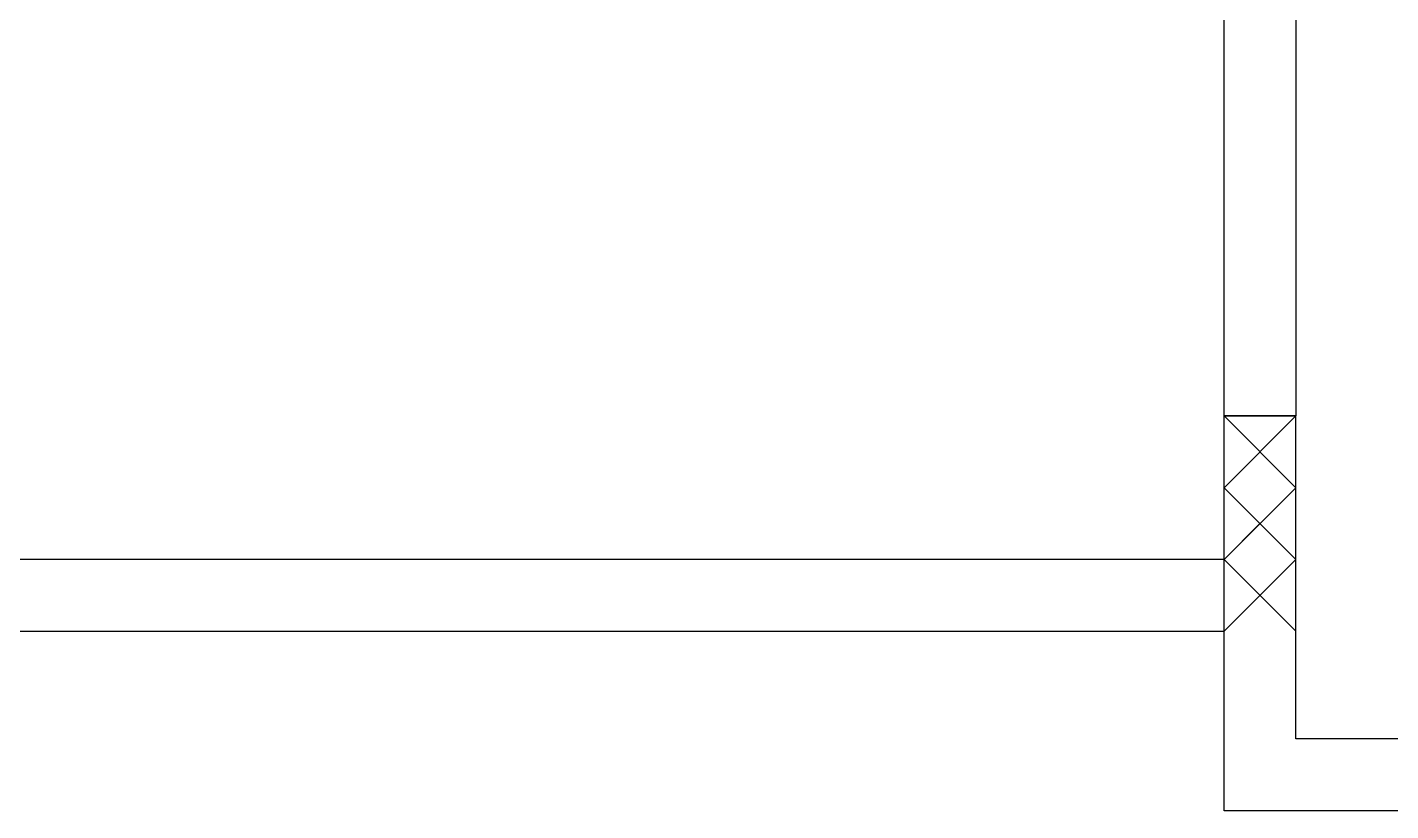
# Model space of a CAD drawing. Extents: x -68523 to 336700, y -113452 to 119396.
# Drawn here: x 205999 to 208848, y -20700 to -19062 of the extents above; entities that cross this region are included whole.
import ezdxf

# ---------------------------------------------------------------- set-up
doc = ezdxf.new("R2010")
doc.units = 0
doc.header["$LTSCALE"] = 1000
doc.header["$MEASUREMENT"] = 0
doc.layers.get('0').update_dxf_attribs({"linetype": 'CONTINUOUS'})
for name, color, linetype in [('s5144a$0$INNER', 4, 'CONTINUOUS'), ('s5144a$0$RC', 2, 'CONTINUOUS'), ('s5144a$0$WALL', 1, 'CONTINUOUS')]:
    doc.layers.add(name, color=color, linetype=linetype)

# ---------------------------------------------------------------- blocks, each defined once
blk = doc.blocks.new('s5144a')
at = {"layer": 's5144a$0$INNER'}
for p, q in [((208650, -19874.897), (208500, -20024.897)), ((208500, -19874.897), (208650, -20024.897)), ((208500.0003, -20024.897), (208650, -20174.8967)), ((208650, -20024.897), (208500.0003, -20174.8967)), ((208575.00015, -20099.89685), (208500.00015, -20174.89685)), ((208575.00015, -20099.89685), (208650.00015, -20174.89685)), ((208500.00015, -20174.89685), (208650.00015, -20324.89685)), ((208650.00015, -20174.89685), (208500.00015, -20324.89685))]:
    blk.add_line(p, q, dxfattribs=at)
at = {"layer": 's5144a$0$RC'}
blk.add_line((208500, -19874.897), (208650, -19874.897), dxfattribs=at)
at = {"layer": 's5144a$0$RC', "linetype": 'Continuous'}
for p, q in [((208500, -20700), (208500, -19874.897)), ((208650, -20550), (208650, -19874.897)), ((209549.9, -20550), (208650, -20550)), ((209549.9, -20700), (208500, -20700))]:
    blk.add_line(p, q, dxfattribs=at)
at = {"layer": 's5144a$0$WALL', "linetype": 'Continuous'}
for p, q in [((208500, -20175), (200450.09695, -20175)), ((200600.09695, -20325), (208500, -20325))]:
    blk.add_line(p, q, dxfattribs=at)
at = {"layer": 's5144a$0$WALL'}
blk.add_lwpolyline([(208500, -18374.9), (208650, -18374.9), (208650, -19874.897), (208500, -19874.897)], close=True, dxfattribs=at)

msp = doc.modelspace()

# ---------------------------------------------------------------- block references
msp.add_blockref('s5144a', (0, 0))

doc.saveas('drawing.dxf')
